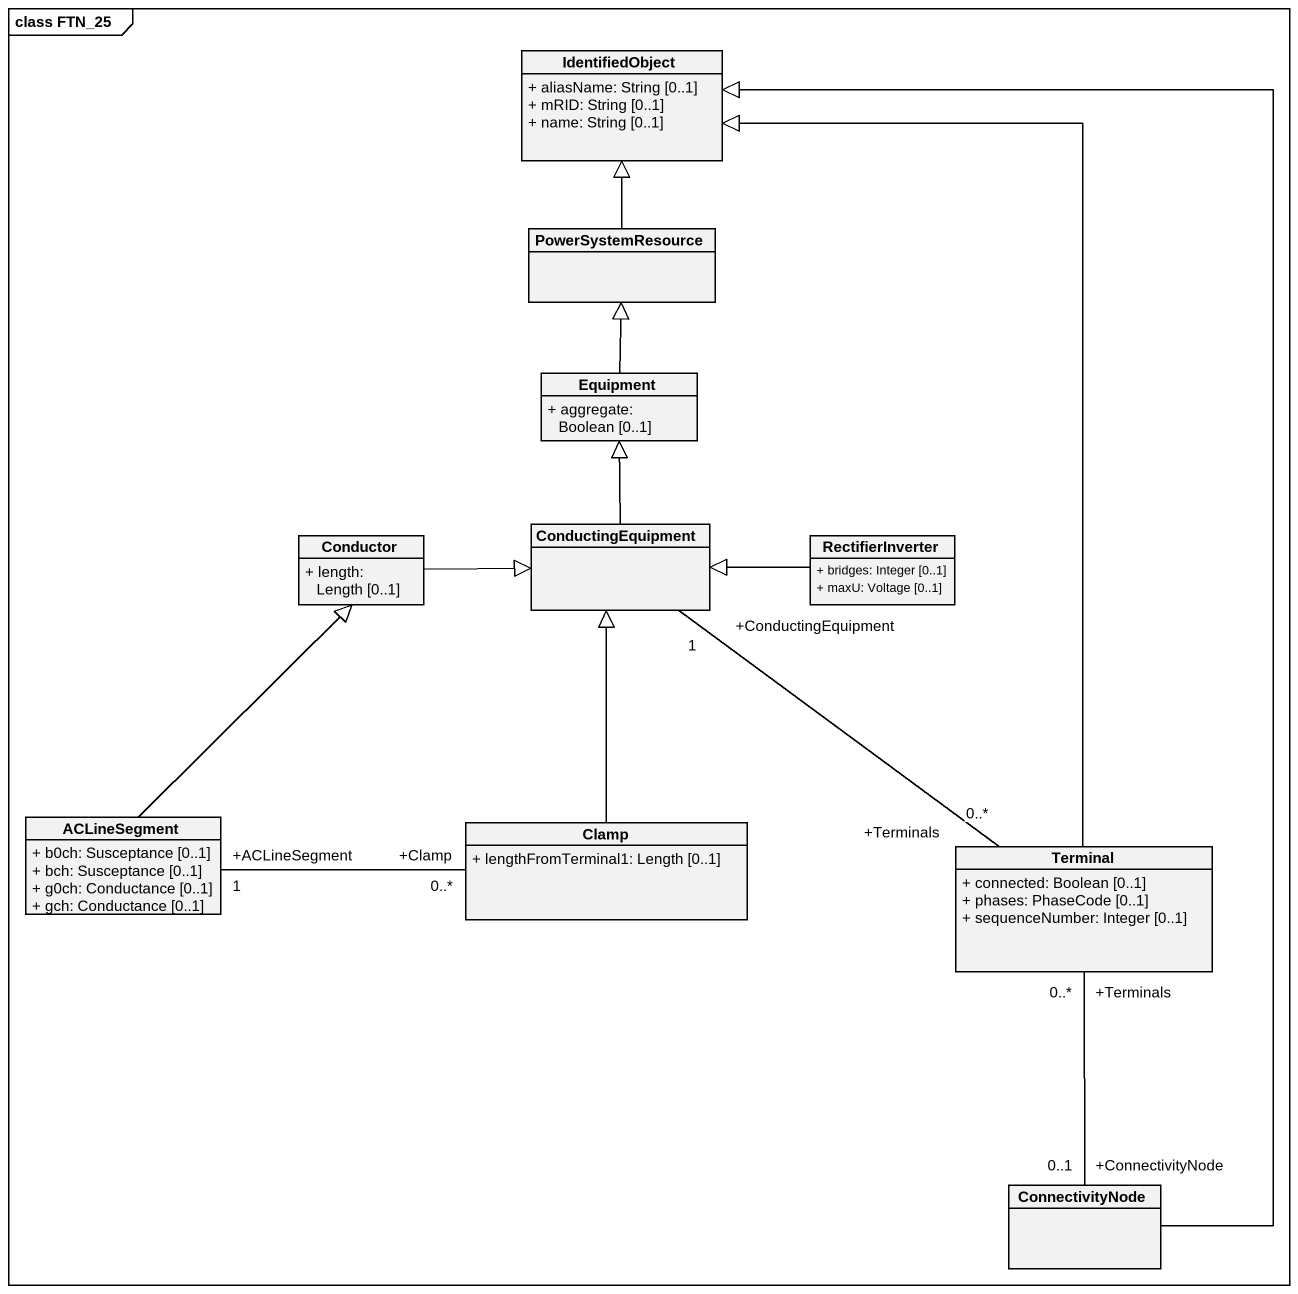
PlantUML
@startuml
mainframe class FTN_25
hide circle
hide empty members
skinparam classAttributeIconSize 0
class IdentifiedObject {
  + aliasName: String [0..1]
  + mRID: String [0..1]
  + name: String [0..1]
}
class PowerSystemResource
class Equipment {
  + aggregate: Boolean [0..1]
}
class Conductor {
  + length: Length [0..1]
}
class ConductingEquipment
class RectifierInverter {
  + bridges: Integer [0..1]
  + maxU: Voltage [0..1]
}
class ACLineSegment {
  + b0ch: Susceptance [0..1]
  + bch: Susceptance [0..1]
  + g0ch: Conductance [0..1]
  + gch: Conductance [0..1]
}
class Clamp {
  + lengthFromTerminal1: Length [0..1]
}
class Terminal {
  + connected: Boolean [0..1]
  + phases: PhaseCode [0..1]
  + sequenceNumber: Integer [0..1]
}
class ConnectivityNode
PowerSystemResource -up-|> IdentifiedObject
Equipment -up-|> PowerSystemResource
Conductor -right-|> ConductingEquipment
ConductingEquipment -up-|> Equipment
RectifierInverter -left-|> ConductingEquipment
ACLineSegment -up-|> Conductor
ACLineSegment "+ACLineSegment\n1" -right- "+Clamp\n0..*" Clamp
Clamp -up-|> ConductingEquipment
Terminal -up-|> IdentifiedObject
Terminal "+Terminals\n0..*" -up- "+ConductingEquipment\n1" ConductingEquipment
Terminal "+Terminals\n0..*" -- "+ConnectivityNode\n0..1" ConnectivityNode
ConnectivityNode -up-|> IdentifiedObject
@enduml
